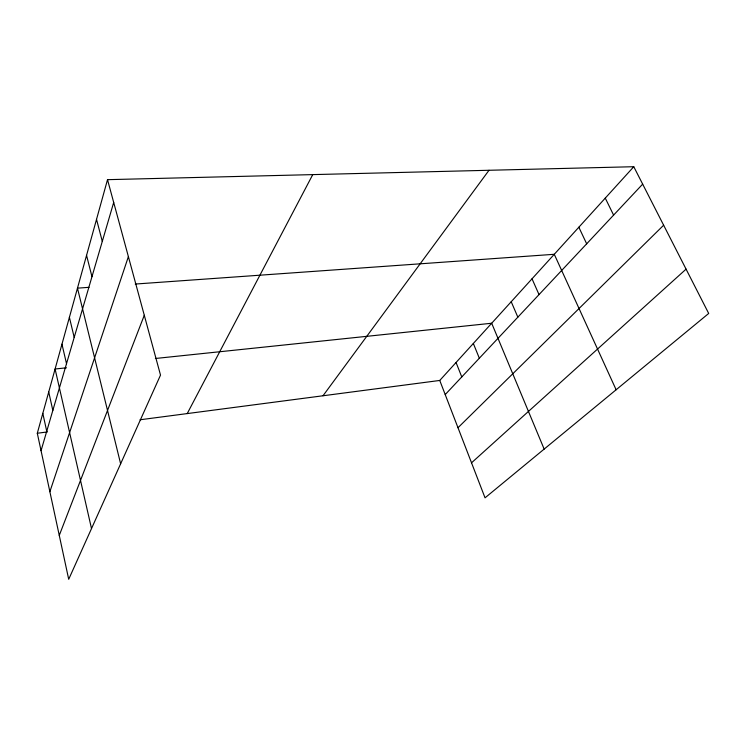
<?xml version="1.0" encoding="UTF-8"?>
<svg xmlns="http://www.w3.org/2000/svg" width="746" height="746" viewBox="0 0 746 746"><rect width="100%" height="100%" fill="white"/><g stroke="black" fill="none" stroke-linecap="round" stroke-linejoin="round"><path stroke-width="1.12" d="M107.517 179.665L160.511 375.107L68.707 579.288L37.3 433.258L107.517 179.665L633.774 166.712L708.7 313.451L485.04 497.834L439.758 380.451L633.774 166.712M41.049 450.696L113.69 202.455M49.87 491.707L128.387 256.643M59.27 535.404L144.286 315.269M187.227 413.582L312.751 174.62M323.009 395.762L489.012 170.274M445.213 394.587L642.67 184.131M457.997 427.719L663.642 225.208M471.528 462.809L686.078 269.147M37.3 433.258L47.418 431.925M140.043 419.774L439.758 380.451M66.525 367.797L55.092 369L91.506 528.578M155.382 358.49L491.689 323.242L544.16 449.101M89.016 287.331L77.472 288.152L120.628 463.798M135.24 284.049L554.278 254.293L616.131 389.766M605.267 198.119L613.604 215.109M578.84 227.232L586.673 243.811M532.029 278.799L539.022 294.605M511.215 301.729L517.845 317.171M473.337 343.458L479.333 358.22M456.058 362.491L461.774 376.944M96.523 219.343L102.295 241.406M86.564 255.346L91.963 276.701M69.397 317.32L74.199 337.406M61.965 344.186L66.515 363.684M48.723 391.995L52.835 410.403M42.811 413.359L46.737 431.272"/></g></svg>
